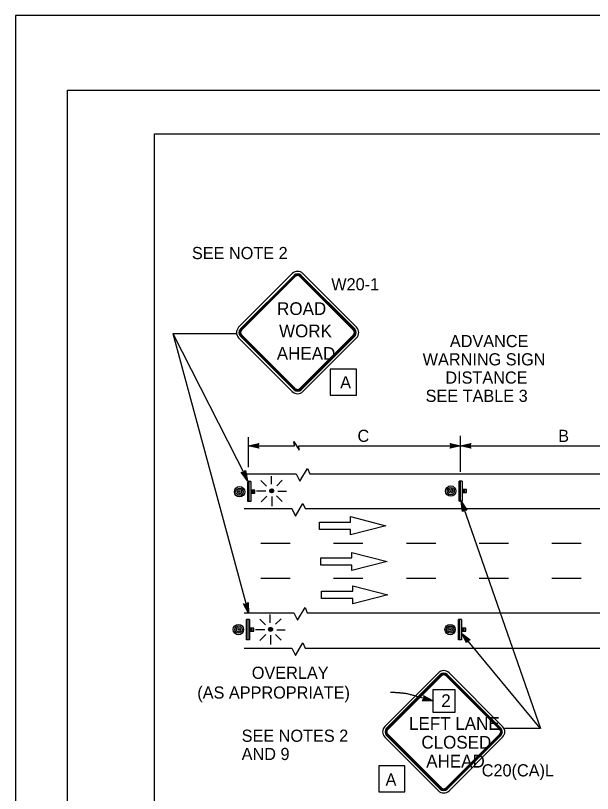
# Model space of a CAD drawing. Extents: x -894 to 866, y -472 to 714.
# Drawn here: x -894 to -561.8, y 265.9 to 713.6 of the extents above; entities that cross this region are included whole.
import ezdxf

# ---------------------------------------------------------------- set-up
doc = ezdxf.new("R2010")
doc.units = 0
for name, color, linetype in [('border_PLOTTING-ELEMENTS', 7, 'Continuous'), ('border_rw_22x34_Cut_Lines', 7, 'Continuous'), ('border_SHEET', 7, 'Continuous'), ('pp_PRESENTATION', 7, 'Continuous'), ('rd_ES', 7, 'Continuous'), ('rd_ETW', 7, 'Continuous'), ('tcd_PVMT-MARKER', 7, 'Continuous'), ('tcd_SIGN-ROADSIDE', 7, 'Continuous'), ('tcd_SIGN-ROADSIDE-anno', 7, 'Continuous'), ('temp_TRAFFIC-CONES', 7, 'Continuous')]:
    doc.layers.add(name, color=color, linetype=linetype)

msp = doc.modelspace()

# ---------------------------------------------------------------- linework, layer by layer
at = {"layer": 'border_PLOTTING-ELEMENTS'}
for points in [[(-894.04, -472.44), (865.96, -472.44), (865.96, 713.56), (-894.04, 713.56)], [(-864.04, 670.56), (835.96, 670.56), (835.96, -429.44), (-864.04, -429.44)]]:
    msp.add_lwpolyline(points, close=True, dxfattribs=at)
at = {"layer": 'border_rw_22x34_Cut_Lines'}
msp.add_lwpolyline([(-864.04, 670.56), (835.96, 670.56), (835.96, -429.44), (-864.04, -429.44)], close=True, dxfattribs=at)
at = {"layer": 'border_SHEET'}
for p, q in [((-814.04, 645.56), (810.96, 645.56)), ((-814.04, -404.44), (-814.04, 645.56))]:
    msp.add_line(p, q, dxfattribs=at)
at = {"layer": 'pp_PRESENTATION'}
for p, q in [((-719.04, 419.96), (-719.04, 422.09)), ((-719.04, 422.09), (-701.1, 422.09)), ((-701.1, 422.09), (-701.1, 425.18)), ((-701.1, 425.18), (-680.78, 419.96)), ((-719.04, 417.84), (-719.04, 419.96)), ((-701.11, 417.84), (-719.04, 417.84)), ((-680.78, 419.96), (-701.11, 414.74)), ((-701.11, 414.74), (-701.11, 417.84)), ((-700.28, 401.47), (-700.28, 404.57)), ((-700.28, 404.57), (-679.96, 399.35)), ((-718.22, 399.35), (-718.22, 401.47)), ((-718.22, 401.47), (-700.28, 401.47)), ((-718.22, 397.22), (-718.22, 399.35)), ((-679.96, 399.35), (-700.29, 394.13)), ((-700.29, 397.22), (-718.22, 397.22)), ((-700.29, 394.13), (-700.29, 397.22)), ((-699.88, 382.28), (-699.88, 385.37)), ((-699.88, 385.37), (-679.56, 380.15)), ((-717.82, 380.15), (-717.82, 382.28)), ((-717.82, 382.28), (-699.88, 382.28)), ((-717.82, 378.03), (-717.82, 380.15)), ((-699.89, 378.03), (-717.82, 378.03)), ((-679.56, 380.15), (-699.89, 374.93)), ((-699.89, 374.93), (-699.89, 378.03))]:
    msp.add_line(p, q, dxfattribs=at)
at = {"layer": 'rd_ES'}
for p, q in [((-762.37, 429.87), (-734.98, 429.87)), ((-727.22, 429.87), (-549.6, 429.87)), ((-762.37, 369.87), (-733.78, 369.87)), ((-726.02, 369.87), (-550.94, 369.87))]:
    msp.add_line(p, q, dxfattribs=at)
for points in [[(-734.98, 429.87), (-732.87, 425.52), (-728.5, 432.81), (-727.22, 429.87)], [(-733.78, 369.87), (-731.67, 365.52), (-727.29, 372.81), (-726.02, 369.87)]]:
    msp.add_lwpolyline(points, dxfattribs=at)
at = {"layer": 'rd_ETW'}
for p, q in [((-762.37, 449.87), (-732.4, 449.87)), ((-724.64, 449.87), (-549.6, 449.87)), ((-762.37, 349.56), (-734.98, 349.56)), ((-727.22, 349.56), (-549.6, 349.56))]:
    msp.add_line(p, q, dxfattribs=at)
for points in [[(-732.4, 449.87), (-730.29, 445.52), (-725.91, 452.81), (-724.64, 449.87)], [(-734.98, 349.56), (-732.87, 345.21), (-728.5, 352.5), (-727.22, 349.56)]]:
    msp.add_lwpolyline(points, dxfattribs=at)
at = {"layer": 'tcd_PVMT-MARKER'}
for p, q in [((-752.81, 409.87), (-735.88, 409.87)), ((-710.88, 409.87), (-693.96, 409.87)), ((-668.96, 409.87), (-652.04, 409.87)), ((-627.04, 409.87), (-610.12, 409.87)), ((-585.12, 409.87), (-568.2, 409.87)), ((-752.81, 389.87), (-735.88, 389.87)), ((-710.88, 389.87), (-693.96, 389.87)), ((-668.96, 389.87), (-652.04, 389.87)), ((-627.04, 389.87), (-610.12, 389.87)), ((-585.12, 389.87), (-568.2, 389.87))]:
    msp.add_line(p, q, dxfattribs=at)
at = {"layer": 'tcd_SIGN-ROADSIDE'}
for p, q in [((-746.68, 443.79), (-746.68, 448.55)), ((-758.62, 445.38), (-760.27, 445.38)), ((-760.27, 433.82), (-760.27, 445.38)), ((-759.44, 433.82), (-759.44, 445.38)), ((-758.62, 445.38), (-758.62, 433.82)), ((-749.48, 442.64), (-752.77, 445.93)), ((-743.61, 443), (-740.52, 446.09)), ((-636.89, 445.69), (-638.54, 445.69)), ((-638.54, 434.13), (-638.54, 445.69)), ((-637.71, 434.13), (-637.71, 445.69)), ((-636.89, 445.69), (-636.89, 434.13)), ((-757.79, 440.42), (-758.62, 440.42)), ((-758.62, 439.6), (-758.62, 439.6)), ((-758.62, 438.77), (-757.79, 438.77)), ((-756.14, 440.42), (-757.79, 440.42)), ((-757.79, 438.77), (-757.79, 440.42)), ((-757.79, 438.77), (-756.14, 438.77)), ((-756.97, 438.77), (-756.97, 440.42)), ((-756.14, 438.77), (-756.14, 440.42)), ((-749.81, 439.77), (-755.23, 439.77)), ((-742.98, 439.77), (-738.03, 439.77)), ((-636.06, 440.74), (-636.89, 440.74)), ((-636.89, 439.91), (-636.89, 439.91)), ((-636.89, 439.09), (-636.06, 439.09)), ((-634.41, 440.74), (-636.06, 440.74)), ((-636.06, 439.09), (-636.06, 440.74)), ((-636.06, 439.09), (-634.41, 439.09)), ((-635.23, 439.09), (-635.23, 440.74)), ((-634.41, 439.09), (-634.41, 440.74)), ((-749.27, 437.06), (-752.63, 433.7)), ((-746.49, 436.78), (-746.49, 431.26)), ((-743.74, 437.16), (-740.42, 433.84)), ((-758.62, 433.82), (-760.27, 433.82)), ((-636.89, 434.13), (-638.54, 434.13)), ((-747.32, 364.08), (-747.32, 368.84)), ((-759.33, 365.92), (-760.98, 365.92)), ((-760.98, 354.36), (-760.98, 365.92)), ((-760.15, 354.36), (-760.15, 365.92)), ((-759.33, 365.92), (-759.33, 354.36)), ((-750.12, 362.93), (-753.41, 366.22)), ((-744.24, 363.29), (-741.16, 366.38)), ((-637.28, 365.92), (-638.94, 365.92)), ((-638.94, 354.36), (-638.94, 365.92)), ((-638.11, 354.36), (-638.11, 365.92)), ((-637.28, 365.92), (-637.28, 354.36)), ((-758.5, 360.97), (-759.33, 360.97)), ((-759.33, 360.14), (-759.33, 360.14)), ((-759.33, 359.32), (-758.5, 359.32)), ((-756.85, 360.97), (-758.5, 360.97)), ((-758.5, 359.32), (-758.5, 360.97)), ((-758.5, 359.32), (-756.85, 359.32)), ((-757.68, 359.32), (-757.68, 360.97)), ((-756.85, 359.32), (-756.85, 360.97)), ((-750.44, 360.06), (-755.87, 360.06)), ((-743.61, 360.06), (-738.67, 360.06)), ((-636.46, 360.97), (-637.28, 360.97)), ((-637.28, 360.14), (-637.28, 360.14)), ((-637.28, 359.32), (-636.46, 359.32)), ((-634.81, 360.97), (-636.46, 360.97)), ((-636.46, 359.32), (-636.46, 360.97)), ((-636.46, 359.32), (-634.81, 359.32)), ((-635.63, 359.32), (-635.63, 360.97)), ((-634.81, 359.32), (-634.81, 360.97)), ((-759.33, 354.36), (-760.98, 354.36)), ((-749.9, 357.36), (-753.26, 354)), ((-747.13, 357.07), (-747.13, 351.55)), ((-744.37, 357.45), (-741.05, 354.13)), ((-637.28, 354.36), (-638.94, 354.36))]:
    msp.add_line(p, q, dxfattribs=at)
for points in [[(-734.67, 565.08), (-765.55, 534.2)], [(-697.67, 534.2), (-728.56, 565.08)], [(-733.65, 564.06), (-764.53, 533.18)], [(-733.31, 563.72), (-764.19, 532.84)], [(-732.97, 563.38), (-763.85, 532.5)], [(-699.37, 532.5), (-730.25, 563.38)], [(-699.03, 532.84), (-729.91, 563.72)], [(-698.69, 533.18), (-729.57, 564.06)], [(-764.53, 529.1), (-733.65, 498.22)], [(-764.19, 529.44), (-733.31, 498.56)], [(-763.85, 529.78), (-732.97, 498.9)], [(-730.25, 498.9), (-699.37, 529.78)], [(-729.91, 498.56), (-699.03, 529.44)], [(-729.57, 498.22), (-698.69, 529.1)], [(-765.55, 528.09), (-734.67, 497.2)], [(-728.56, 497.2), (-697.67, 528.09)], [(-747.67, 439.97), (-746.61, 438.92)], [(-747.65, 440.24), (-746.34, 438.94)], [(-747.59, 440.46), (-746.13, 439)], [(-747.58, 439.61), (-746.98, 439)], [(-747.49, 440.65), (-745.94, 439.1)], [(-747.36, 440.8), (-745.78, 439.22)], [(-747.22, 440.94), (-745.65, 439.37)], [(-747.04, 441.04), (-745.54, 439.55)], [(-746.83, 441.12), (-745.46, 439.75)], [(-746.59, 441.16), (-745.43, 440)], [(-746.27, 441.12), (-745.46, 440.32)], [(-748.3, 360.27), (-747.25, 359.21)], [(-748.28, 360.53), (-746.98, 359.23)], [(-748.22, 360.75), (-746.76, 359.29)], [(-748.22, 359.9), (-747.61, 359.29)], [(-748.12, 360.94), (-746.58, 359.39)], [(-748, 361.1), (-746.42, 359.51)], [(-747.85, 361.23), (-746.28, 359.66)], [(-747.67, 361.34), (-746.18, 359.84)], [(-747.47, 361.41), (-746.1, 360.04)], [(-747.22, 361.45), (-746.06, 360.29)], [(-746.91, 361.41), (-746.1, 360.61)], [(-650.51, 335.3), (-681.39, 304.42)], [(-649.49, 334.28), (-680.38, 303.4)], [(-649.15, 333.94), (-680.04, 303.06)], [(-648.81, 333.61), (-679.7, 302.72)], [(-615.21, 302.72), (-646.1, 333.61)], [(-614.87, 303.06), (-645.76, 333.94)], [(-614.53, 303.4), (-645.42, 334.28)], [(-613.51, 304.42), (-644.4, 335.3)], [(-679.7, 300.01), (-648.81, 269.12)], [(-646.1, 269.12), (-615.21, 300.01)], [(-681.39, 298.31), (-650.51, 267.42)], [(-680.38, 299.33), (-649.49, 268.44)], [(-680.04, 299.67), (-649.15, 268.78)], [(-645.76, 268.78), (-614.87, 299.67)], [(-645.42, 268.44), (-614.53, 299.33)], [(-644.4, 267.42), (-613.51, 298.31)]]:
    msp.add_lwpolyline(points, dxfattribs=at)
for centre in [(-746.55, 440.04), (-747.18, 360.33)]:
    msp.add_circle(centre, 1.12, dxfattribs=at)
for centre, radius, start, end in [((-731.61, 562.03), 4.32, 45, 135), ((-731.61, 562.03), 2.88, 45, 135), ((-731.61, 562.03), 2.4, 45, 135), ((-731.61, 562.03), 1.92, 45, 135), ((-762.5, 531.14), 4.32, 135, 224.9999), ((-762.5, 531.14), 2.88, 135, 224.9999), ((-762.5, 531.14), 2.4, 135, 224.9999), ((-700.73, 531.14), 2.4, 315, 45), ((-700.73, 531.14), 2.88, 315, 45), ((-700.73, 531.14), 4.32, 315, 45), ((-762.5, 531.14), 1.92, 135, 224.9999), ((-700.73, 531.14), 1.92, 315, 45), ((-731.61, 500.26), 4.32, 225, 315), ((-731.61, 500.26), 2.88, 225, 315), ((-731.61, 500.26), 2.4, 225, 315), ((-731.61, 500.26), 1.92, 225, 315), ((-647.45, 332.25), 4.32, 45, 135), ((-647.45, 332.25), 2.88, 45, 135), ((-647.45, 332.25), 2.4, 45, 135), ((-647.45, 332.25), 1.92, 45, 135), ((-678.34, 301.36), 4.32, 135, 224.9999), ((-616.57, 301.36), 4.32, 315, 45), ((-678.34, 301.36), 2.88, 135, 224.9999), ((-678.34, 301.36), 2.4, 135, 224.9999), ((-678.34, 301.36), 1.92, 135, 224.9999), ((-616.57, 301.36), 1.92, 315, 45), ((-616.57, 301.36), 2.4, 315, 45), ((-616.57, 301.36), 2.88, 315, 45), ((-647.45, 270.48), 2.4, 225, 315), ((-647.45, 270.48), 1.92, 225, 315), ((-647.45, 270.48), 4.32, 225, 315), ((-647.45, 270.48), 2.88, 225, 315)]:
    msp.add_arc(centre, radius, start, end, dxfattribs=at)
at = {"layer": 'tcd_SIGN-ROADSIDE-anno'}
for p, q in [((-803.51, 530.67), (-766.79, 530.67)), ((-803.51, 530.67), (-759.89, 369.56)), ((-803.51, 530.67), (-761.36, 448.15)), ((-759.86, 453.69), (-759.86, 470.98)), ((-637.83, 451.01), (-637.83, 471.78)), ((-759.86, 465.98), (-753.86, 467.31)), ((-753.86, 464.64), (-759.86, 465.98)), ((-759.86, 465.98), (-759.86, 465.98)), ((-759.86, 465.98), (-733.42, 465.98)), ((-754.07, 464.99), (-758.48, 465.98)), ((-758.46, 465.98), (-754.09, 466.95)), ((-757.09, 465.97), (-754.27, 466.6)), ((-754.31, 465.35), (-757.09, 465.97)), ((-755.71, 465.97), (-754.5, 466.24)), ((-754.48, 465.7), (-755.71, 465.97)), ((-753.86, 467.31), (-754.66, 465.98)), ((-754.66, 465.98), (-753.86, 464.64)), ((-753.86, 467.31), (-753.86, 467.31)), ((-730.92, 465.98), (-637.83, 465.98)), ((-643.03, 465.98), (-643.83, 467.32)), ((-643.83, 467.32), (-643.83, 467.32)), ((-643.83, 467.32), (-637.83, 465.98)), ((-637.83, 465.98), (-643.83, 464.65)), ((-643.83, 464.65), (-643.03, 465.98)), ((-643.62, 466.96), (-639.21, 465.98)), ((-639.22, 465.97), (-643.6, 465.01)), ((-640.6, 465.98), (-643.42, 465.35)), ((-643.38, 466.6), (-640.6, 465.98)), ((-643.21, 466.25), (-641.98, 465.98)), ((-641.98, 465.98), (-643.19, 465.71)), ((-637.83, 465.98), (-631.83, 467.31)), ((-637.83, 465.98), (-637.83, 465.98)), ((-631.83, 464.64), (-637.83, 465.98)), ((-637.83, 465.98), (-637.83, 465.98)), ((-637.83, 465.98), (-548.16, 465.98)), ((-632.05, 464.99), (-636.45, 465.98)), ((-636.44, 465.98), (-632.07, 466.95)), ((-635.07, 465.97), (-632.24, 466.6)), ((-632.28, 465.35), (-635.07, 465.97)), ((-633.69, 465.97), (-632.48, 466.24)), ((-632.46, 465.7), (-633.69, 465.97)), ((-631.83, 467.31), (-632.63, 465.98)), ((-632.63, 465.98), (-631.83, 464.64)), ((-631.83, 467.31), (-631.83, 467.31)), ((-753.86, 464.64), (-753.86, 464.64)), ((-643.83, 464.65), (-643.83, 464.65)), ((-631.83, 464.64), (-631.83, 464.64)), ((-760.45, 445.8), (-764.09, 450.75)), ((-764.09, 450.75), (-764.09, 450.75)), ((-764.09, 450.75), (-762.55, 450.55)), ((-761.02, 447.07), (-763.67, 450.68)), ((-761.57, 448.32), (-763.28, 450.65)), ((-762.12, 449.59), (-762.86, 450.59)), ((-762.55, 450.55), (-761.65, 451.83)), ((-762.37, 450.82), (-762.12, 449.59)), ((-762.13, 451.12), (-761.57, 448.32)), ((-761.89, 451.48), (-761.01, 447.06)), ((-761.65, 451.83), (-761.65, 451.83)), ((-761.65, 451.83), (-760.45, 445.8)), ((-760.45, 445.8), (-760.45, 445.8)), ((-591.55, 303.11), (-636.95, 433.57)), ((-759.89, 369.56), (-762.74, 375.01)), ((-762.74, 375.01), (-762.74, 375.01)), ((-762.74, 375.01), (-761.24, 374.58)), ((-760.26, 370.9), (-762.33, 374.87)), ((-760.61, 372.23), (-761.95, 374.79)), ((-760.97, 373.56), (-761.54, 374.66)), ((-761.24, 374.58), (-760.16, 375.7)), ((-761.02, 374.82), (-760.97, 373.56)), ((-760.73, 375.08), (-760.61, 372.23)), ((-760.45, 375.4), (-760.25, 370.89)), ((-760.16, 375.7), (-760.16, 375.7)), ((-760.16, 375.7), (-759.89, 369.56)), ((-759.89, 369.56), (-759.89, 369.56)), ((-591.82, 303.43), (-637.04, 358.01)), ((-658.64, 320.51), (-659.77, 319.43)), ((-659.77, 319.43), (-659.77, 319.43)), ((-659.77, 319.43), (-653.64, 319.11)), ((-659.47, 319.72), (-654.96, 319.48)), ((-659.15, 320), (-656.3, 319.85)), ((-653.64, 319.11), (-659.06, 322)), ((-659.06, 322), (-659.06, 322)), ((-659.06, 322), (-658.64, 320.51)), ((-654.97, 319.49), (-658.93, 321.6)), ((-658.89, 320.29), (-657.63, 320.22)), ((-656.3, 319.85), (-658.85, 321.21)), ((-657.63, 320.22), (-658.72, 320.8)), ((-653.64, 319.11), (-653.64, 319.11)), ((-612.25, 303.43), (-591.82, 303.43))]:
    msp.add_line(p, q, dxfattribs=at)
for points in [[(-712.76, 510.08), (-712.76, 495.08), (-697.76, 495.08), (-697.76, 510.08)], [(-636.63, 428.11), (-637.39, 434.11), (-634.15, 429), (-634.55, 429.08), (-636.92, 432.82), (-636.37, 428.42), (-636.11, 428.74), (-636.47, 431.55), (-634.95, 429.16), (-635.35, 429.24), (-636.01, 430.27), (-635.85, 429.05), (-635.65, 429.3), (-634.15, 429), (-635.65, 429.3)], [(-634.28, 352.62), (-637.04, 358.01), (-632.26, 354.3), (-632.66, 354.24), (-636.16, 356.96), (-634.15, 353), (-634.01, 353.39), (-635.3, 355.91), (-633.06, 354.18), (-633.47, 354.11), (-634.44, 354.87), (-633.88, 353.77), (-633.77, 354.07), (-632.26, 354.3), (-633.77, 354.07)], [(-653.64, 325.49), (-653.64, 312.73), (-640.87, 312.73), (-640.87, 325.49)], [(-684.89, 281.73), (-684.89, 266.73), (-669.89, 266.73), (-669.89, 281.73)]]:
    msp.add_lwpolyline(points, close=True, dxfattribs=at)
msp.add_lwpolyline([(-733.42, 465.98), (-733.73, 468.48), (-730.61, 463.48), (-730.92, 465.98)], dxfattribs=at)
msp.add_open_spline([(-653.64, 319.11), (-666.99, 322.98), (-672.01, 323.72), (-678.03, 324.06)], degree=2, dxfattribs=at)
at = {"layer": 'temp_TRAFFIC-CONES'}
for centre, radius in [((-765.01, 439.55), 2.97), ((-765.01, 439.55), 2.08), ((-765.01, 439.55), 1.19), ((-765.01, 439.55), 0.297), ((-643.44, 439.91), 2.97), ((-643.44, 439.91), 2.08), ((-643.44, 439.91), 1.19), ((-643.44, 439.91), 0.297), ((-765.69, 360.18), 2.97), ((-643.77, 360.16), 2.97), ((-765.69, 360.18), 2.08), ((-765.69, 360.18), 1.19), ((-765.69, 360.18), 0.297), ((-643.77, 360.16), 2.08), ((-643.77, 360.16), 1.19), ((-643.77, 360.16), 0.297)]:
    msp.add_circle(centre, radius, dxfattribs=at)

# ---------------------------------------------------------------- texts
at = {"layer": 'tcd_SIGN-ROADSIDE'}
for s, p in [('ROAD', (-743.41, 541.24)), ('WORK', (-742.3, 528.4)), ('AHEAD', (-743.59, 515.45)), ('2', (-648.86, 315.62)), ('LEFT LANE', (-667.44, 302.48)), ('CLOSED', (-660.32, 291.7)), ('AHEAD', (-657.54, 280.8))]:
    msp.add_text(s, height=7.32, dxfattribs=at).set_placement(p)
at = {"layer": 'tcd_SIGN-ROADSIDE-anno'}
for s, p in [('SEE NOTE 2', (-792.47, 573.4)), ('W20-1', (-712.22, 555.42)), ('ADVANCE', (-643.92, 522.73)), ('WARNING SIGN', (-659.57, 512.23)), ('A', (-707.07, 498.99)), ('DISTANCE', (-646.52, 501.73)), ('SEE TABLE 3', (-657.88, 491.23)), ('C', (-697.12, 468.19)), ('B', (-581.53, 468.19)), ('OVERLAY', (-757.99, 331.85)), (' (AS APPROPRIATE)', (-791.97, 320.47)), ('SEE NOTES 2', (-763.82, 295.61)), ('AND 9', (-763.82, 285.11)), ('C20(CA)L', (-625.56, 275.69)), ('A', (-680.95, 270.39))]:
    msp.add_text(s, height=7, dxfattribs=at).set_placement(p)

doc.saveas('drawing.dxf')
